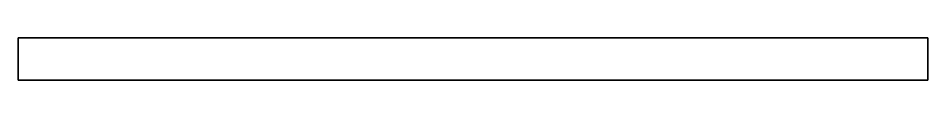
# Model space of a CAD drawing. Header units: inches. Extents: x 0 to 644, y 0 to 30.
import ezdxf

# ---------------------------------------------------------------- set-up
doc = ezdxf.new("R2010")
doc.units = ezdxf.units.IN
doc.header["$MEASUREMENT"] = 0
doc.layers.add('SIMUMAK Visible (ISO)', color=7, linetype='Continuous', lineweight=35)

# ---------------------------------------------------------------- blocks, each defined once
blk = doc.blocks.new('AMB-03-CMDCS01_Sheet_23_AMB-03-CMDCS01')
at = {"layer": 'SIMUMAK Visible (ISO)'}
for p, q in [((-322, 15), (322, 15)), ((-322, -15), (-322, 15)), ((322, 15), (322, -15)), ((322, -15), (-322, -15))]:
    blk.add_line(p, q, dxfattribs=at)

msp = doc.modelspace()

# ---------------------------------------------------------------- block references
msp.add_blockref('AMB-03-CMDCS01_Sheet_23_AMB-03-CMDCS01', (322, 15))

doc.saveas('drawing.dxf')
